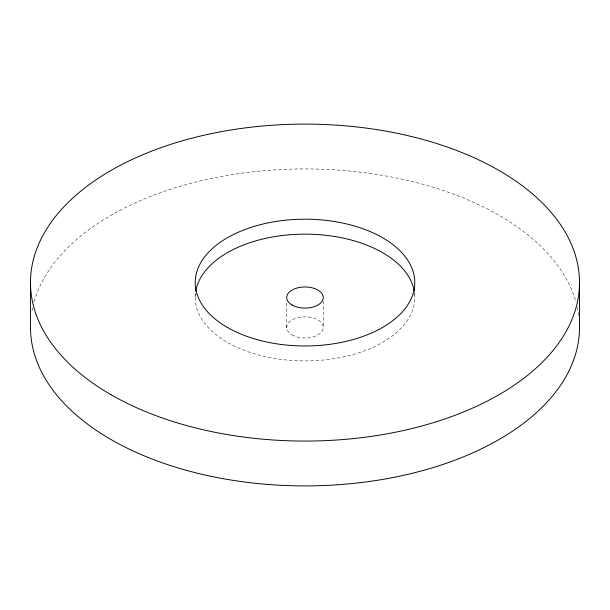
<?xml version="1.0" encoding="UTF-8"?>
<svg xmlns="http://www.w3.org/2000/svg" width="610" height="610" viewBox="0 0 610 610"><rect width="100%" height="100%" fill="white"/><g stroke="black" fill="none" stroke-linecap="round" stroke-linejoin="round"><path stroke-width="0.46" stroke-dasharray="3.05 2.29" d="M414.8 291.923L414.8 297.527M323.3 301.264L323.3 327.41M286.7 303.132L286.7 327.41M195.2 293.791L195.2 297.527M32.002 310.871A274.5 158.478 0 0 1 32.742 307.188M34.145 301.683A274.5 158.478 0 0 1 305 168.932A274.5 158.478 0 0 1 575.855 301.683M577.258 307.188A274.5 158.478 0 0 1 578.722 315.477M414.617 293.86A109.8 63.394 0 0 1 305 360.922A109.8 63.394 0 0 1 195.383 293.86M292.06 334.882A18.3 10.568 0 0 0 322.675 330.147A18.3 10.568 0 0 0 300.265 317.208A18.3 10.568 0 0 0 292.06 334.882"/><path stroke-width="0.91" d="M579.5 282.59L579.5 327.41A274.5 158.478 0 0 1 305 485.895A274.5 158.478 0 0 1 30.5 327.41L30.5 282.59M195.764 291.1A109.8 63.394 0 0 1 305 234.133A109.8 63.394 0 0 1 414.236 291.1M110.898 394.647A274.5 158.478 0 0 0 570.144 323.605A274.5 158.478 0 0 0 233.958 129.503A274.5 158.478 0 0 0 110.898 394.647M227.362 327.41A109.8 63.394 0 0 0 411.056 298.991A109.8 63.394 0 0 0 276.582 221.354A109.8 63.394 0 0 0 227.362 327.41M292.06 305A18.3 10.568 0 0 0 322.675 300.265A18.3 10.568 0 0 0 300.265 287.325A18.3 10.568 0 0 0 292.06 305"/></g></svg>
